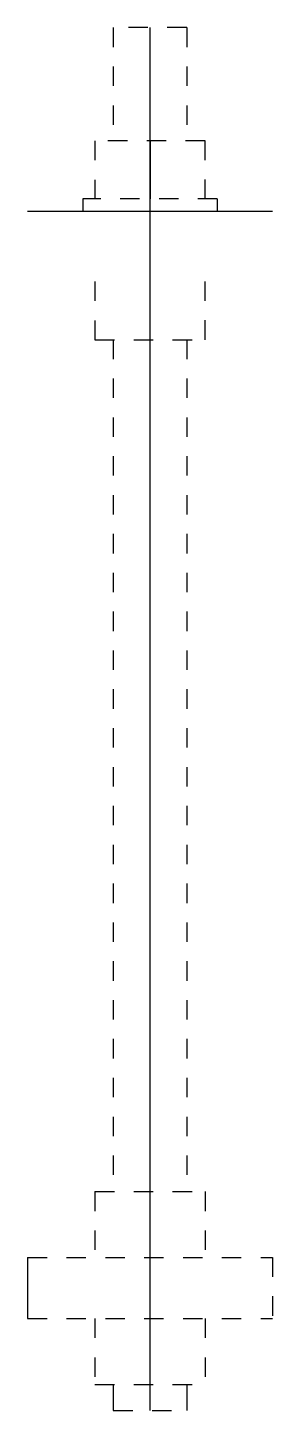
# Model space of a CAD drawing. Extents: x -40 to 40, y -392 to 60.
import ezdxf

# ---------------------------------------------------------------- set-up
doc = ezdxf.new("R2010")
doc.units = 0
doc.linetypes.add('DASHED', pattern=[12.7, 6.35, -6.35])
doc.layers.get('0').update_dxf_attribs({"linetype": 'CONTINUOUS'})

msp = doc.modelspace()

# ---------------------------------------------------------------- linework, layer by layer
at = {"linetype": 'DASHED'}
for p, q in [((12, 60), (-12, 60)), ((-12, 60), (-12, 23)), ((12, 60), (12, 23)), ((18, 23), (-18, 23)), ((-18, 23), (-18, 4)), ((18, 4), (18, 23)), ((22, 4), (-22, 4)), ((-22, 4), (-22, 0)), ((22, 4), (22, 0)), ((-18, -23), (-18, -42)), ((18, -42), (18, -23)), ((-18, -42), (18, -42)), ((-12, -42), (-12, -320.5)), ((12, -42), (12, -320.5)), ((-18, -320.5), (18, -320.5)), ((-18, -320.5), (-18, -342)), ((18, -320.5), (18, -342)), ((-40, -342), (40, -342)), ((40, -342), (40, -362)), ((-40, -362), (40, -362)), ((-18, -362), (-18, -383.5)), ((18, -362), (18, -383.5)), ((-18, -383.5), (18, -383.5)), ((-12, -392), (12, -392))]:
    msp.add_line(p, q, dxfattribs=at)
at = {"linetype": 'CONTINUOUS'}
for p, q in [((0, -392), (0, 60)), ((0, 23), (0, 4)), ((-40, 0), (40, 0)), ((0, -42), (0, -23)), ((-40, -342), (-40, -362)), ((-12, -383.5), (-12, -392)), ((12, -383.5), (12, -392))]:
    msp.add_line(p, q, dxfattribs=at)

doc.saveas('drawing.dxf')
